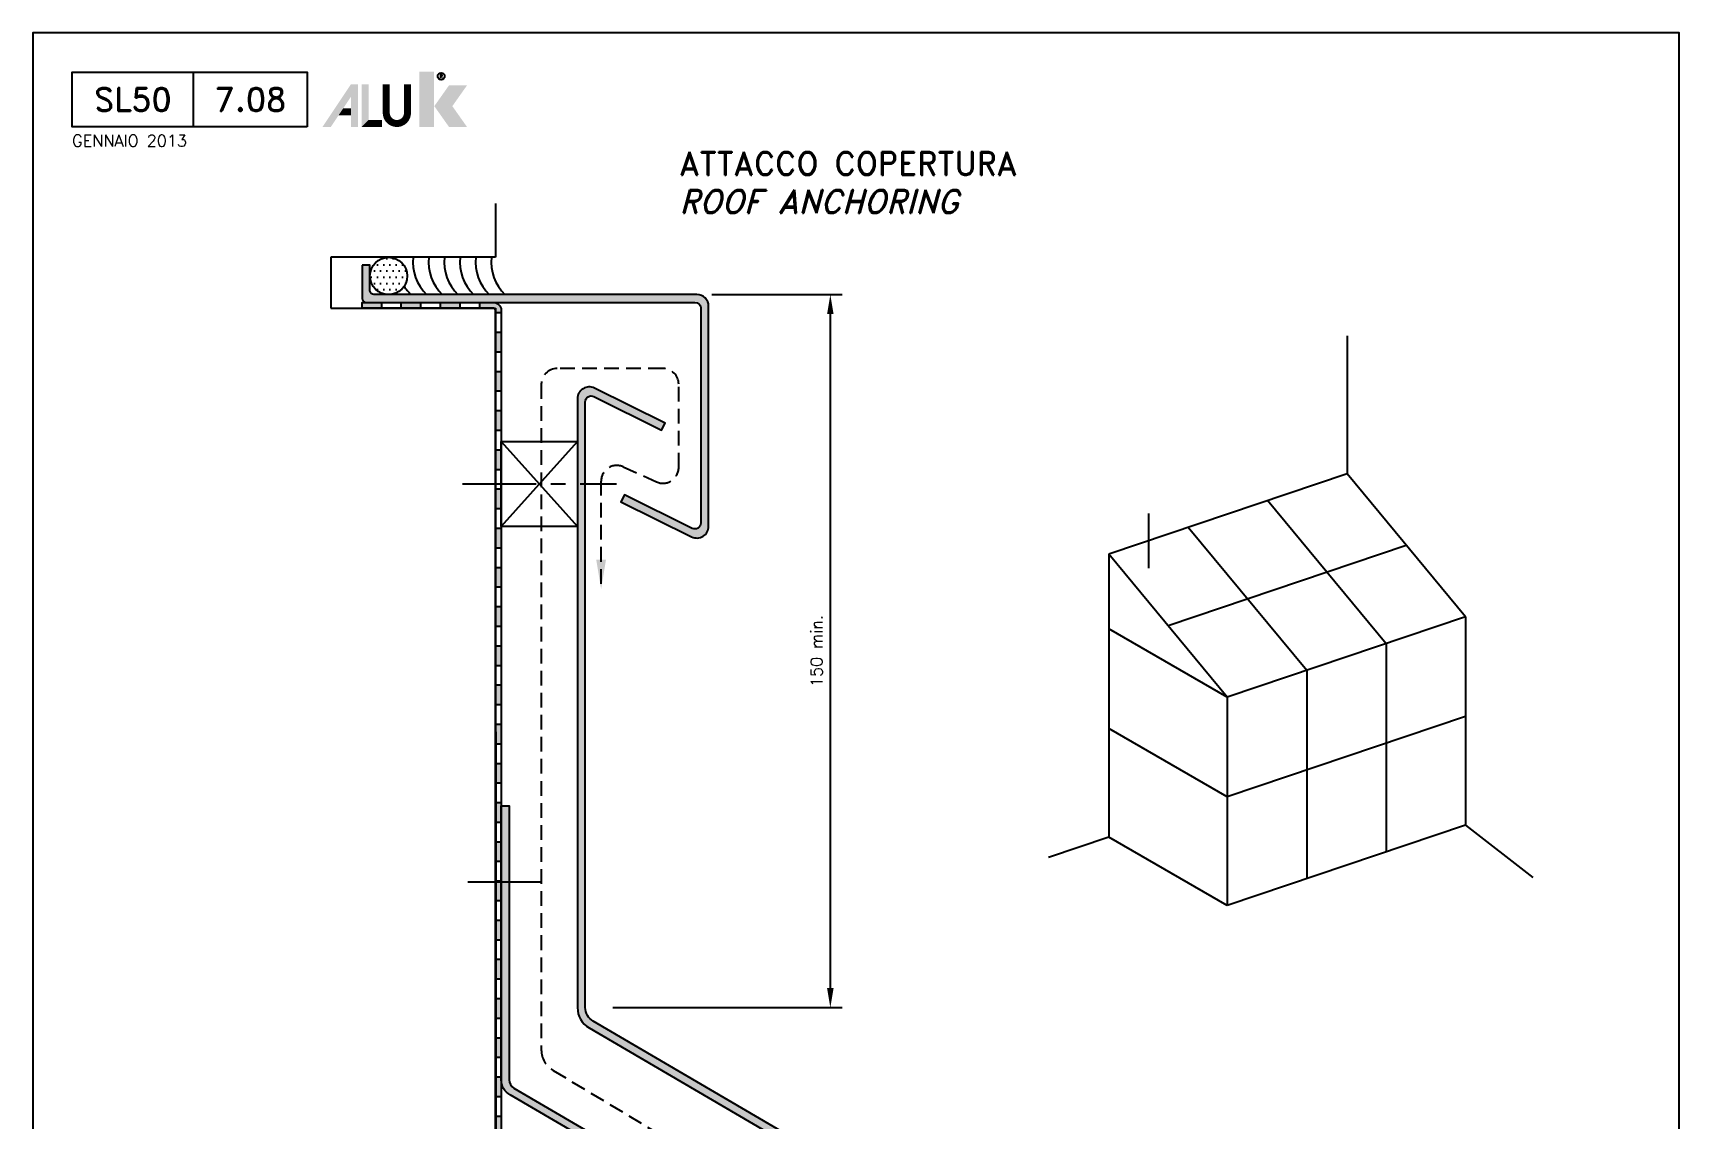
# Model space of a CAD drawing. Extents: x 0 to 4131, y -1600 to 527.
# Drawn here: x 230 to 440, y -1441.4 to -1303 of the extents above; entities that cross this region are included whole.
import ezdxf
from ezdxf.enums import TextEntityAlignment as Align

# ---------------------------------------------------------------- set-up
doc = ezdxf.new("R2010")
doc.units = 0
doc.header["$LTSCALE"] = 7.5
doc.header["$MEASUREMENT"] = 0
doc.linetypes.add('CENTER', pattern=[2, 1.25, -0.25, 0.25, -0.25])
doc.linetypes.add('HIDDEN', pattern=[0.375, 0.25, -0.125])
doc.layers.get('DEFPOINTS').update_dxf_attribs({"linetype": 'CONTINUOUS'})
for name, color, linetype in [('ASSI', 1, 'CENTER'), ('FILL', 8, 'CONTINUOUS'), ('FINE', 7, 'CONTINUOUS'), ('GOMMA', 3, 'CONTINUOUS'), ('GROSSA', 4, 'CONTINUOUS'), ('MARCHIO', 7, 'CONTINUOUS'), ('MURO', 5, 'CONTINUOUS'), ('NASCOSTA', 7, 'HIDDEN'), ('QUOTE', 254, 'CONTINUOUS'), ('TESTO', 2, 'CONTINUOUS')]:
    doc.layers.add(name, color=color, linetype=linetype)
doc.styles.add('RD', font='ROMAND.SHX', dxfattribs={"height": 3})
doc.styles.add('ROMD', font='ROMAND', dxfattribs={"height": 3})
doc.styles.get("Standard").update_dxf_attribs({"font": 'romans.shx'})
doc.dimstyles.new('FRECCIA_1-1', dxfattribs={"dimtxt": 2, "dimasz": 2.5, "dimexe": 1.5, "dimexo": 1.5, "dimgap": 1, "dimtad": 3, "dimdsep": 46, "dimtxsty": 'Standard', "dimcen": 0, "dimclrt": 2, "dimaunit": 1, "dimadec": 0, "dimazin": 0, "dimtfac": 0.7, "dimtmove": 0, "dimatfit": 3, "dimfxl": 1, "dimtolj": 2, "dimarcsym": 0})

# ---------------------------------------------------------------- blocks, each defined once
blk = doc.blocks.new('*D592')
at = {"layer": 'DEFPOINTS', "color": 0, "transparency": 16777216}
for p in [(315.1201187727001, -1336.375480168543), (302.46819956707, -1427.332266273828), (331.7253148502675, -1427.332266273828)]:
    blk.add_point(p, dxfattribs=at)
at = {"layer": 'QUOTE', "color": 0, "lineweight": -2, "transparency": 16777216}
for p, q in [((316.6201187727001, -1336.375480168543), (333.2253148502675, -1336.375480168543)), ((331.7253148502675, -1338.875480168543), (331.7253148502675, -1424.832266273828)), ((303.96819956707, -1427.332266273828), (333.2253148502675, -1427.332266273828))]:
    blk.add_line(p, q, dxfattribs=at)
at = {"layer": 'QUOTE', "color": 0, "transparency": 16777216}
for points in [[(331.3086481836008, -1338.875480168543), (332.1419815169342, -1338.875480168543), (331.7253148502675, -1336.375480168543)], [(331.3086481836008, -1424.832266273828), (332.1419815169342, -1424.832266273828), (331.7253148502675, -1427.332266273828)]]:
    blk.add_solid(points, dxfattribs=at)
at = {"layer": 'QUOTE', "color": 2, "transparency": 16777216, "insert": (329.9753148502671, -1381.853873221185), "char_height": 1.5, "attachment_point": 5, "rotation": 90}
blk.add_mtext('\\A2;150 min.', dxfattribs=at)
blk = doc.blocks.new('nms')
at = {"layer": 'MARCHIO'}
blk.add_line((20.50147934574329, -11.9999999995182), (20.50147934574329, -4.999999999999886), dxfattribs=at)
blk.add_lwpolyline([(35.00295869148658, -11.99999999951808), (5, -11.9999999995182), (5, -5), (35.00295869148658, -4.999999999999886)], close=True, dxfattribs=at)
at = {"layer": 'MARCHIO', "const_width": 0.8940816252993522}
blk.add_lwpolyline([(47.78178684125191, -6.560045326696134), (47.78178684125191, -10.2014834159834, -1), (45.07883529948185, -10.2014834159834), (45.07883529948185, -6.560045326696134)], format="xyb", dxfattribs=at)
at = {"layer": 'MARCHIO'}
blk.add_circle((52.08193702134122, -5.532748934743857), 0.442301161380581, dxfattribs=at)
for points in [[(49.3005289680716, -4.962846688377361), (51.17750206310552, -4.962846688377361), (49.3005289680716, -11.9999999995182), (51.17750206310575, -11.99999999951822)], [(36.93009059657879, -11.9999999995182), (38.00278889696824, -11.9999999995182), (40.55672704512676, -6.560045326696155), (40.57736717417674, -8.138132583705648)], [(40.55672704512676, -6.560045326696155), (40.57736717417674, -8.138132583705648), (41.47144879947609, -6.560045326696155), (41.47144879947609, -11.99999999951822)], [(40.57736717417674, -11.99999999951822), (41.47144879947609, -11.99999999951822), (40.57736717417674, -8.138132583705648)], [(41.92884294506189, -6.560045326696134), (42.82292457036124, -6.560045326696134), (41.92884294506189, -11.99999999951822), (42.82292457036124, -11.10591837421885)], [(53.08245584193742, -6.682906760412976), (55.38160161531027, -6.682906760412997), (51.20583469872372, -9.341453379965586), (53.50498047209658, -9.341453379965586)], [(39.58173478356912, -9.631581169616915), (38.98568036670304, -10.52566279491623), (40.57736717417674, -9.6315811696169), (40.57736717417674, -10.52566279491625)], [(51.20583469872372, -9.341453379965586), (53.50498047209658, -9.341453379965586), (53.08245584193742, -11.99999999951822), (55.38160161531027, -11.99999999951822)], [(42.82292457036124, -11.10591837421885), (41.92884294506189, -11.99999999951822), (44.54298464239673, -11.10591837421889), (44.54298464239673, -11.99999999951822)]]:
    blk.add_solid(points, dxfattribs=at)
blk.add_text('R', height=0.4444645296249439, dxfattribs=at).set_placement((52.08193702134122, -5.532748934743857), align=Align.MIDDLE)
at = {"layer": 'MARCHIO', "color": 2, "style": 'RD'}
for tag, p in [('SERIE', (12.75295869148681, -8.499999999999886)), ('PAG', (27.75295869148681, -8.499999999999886))]:
    blk.add_attdef(tag, text='', height=3, dxfattribs=at).set_placement(p, align=Align.MIDDLE)
at = {"layer": 'MARCHIO', "color": 2}
blk.add_attdef('REVISIONE', (5, -14.50321972118852), '', height=1.5, dxfattribs=at)

msp = doc.modelspace()

# ---------------------------------------------------------------- hatches: boundary and pattern name
at = {"layer": 'FILL'}
h = msp.add_hatch(color=256, dxfattribs=at)
h.dxf.hatch_style = 1
edge = h.paths.add_edge_path()
edge.add_line((271.995483474525, -1332.625480168543), (271.995483474525, -1336.875480168543))
edge.add_arc((272.495483474525, -1336.875480168543), 0.5, 180, 270)
edge.add_line((272.495483474525, -1337.375480168543), (314.4511001034203, -1337.375480168543))
edge.add_arc((314.4511001034203, -1338.125480168543), 0.75, 0, 90, ccw=False)
edge.add_line((315.2011001034203, -1338.125480168543), (315.2011001034203, -1365.533082580815))
edge.add_arc((314.4511001034203, -1365.533082580815), 0.7499999999999858, -116.32453097781371, 2.2168933355715126e-12, ccw=False)
edge.add_line((314.1185088702358, -1366.205305067503), (305.463065255462, -1361.922906423297))
edge.add_line((305.463065255462, -1361.922906423297), (305.0196102778828, -1362.819203072214))
edge.add_line((305.0196102778828, -1362.819203072214), (314.0359176370512, -1367.280143970119))
edge.add_arc((314.7011001034203, -1365.935698996743), 1.499999999999973, 243.6754690221872, 360.0000000000011)
edge.add_line((316.2011001034203, -1365.935698996743), (316.2011001034203, -1337.875480168543))
edge.add_arc((314.7011001034203, -1337.875480168543), 1.5, 0, 90)
edge.add_line((314.7011001034203, -1336.375480168543), (273.495483474525, -1336.375480168543))
edge.add_arc((273.495483474525, -1335.875480168543), 0.5, 180, 270, ccw=False)
edge.add_line((272.995483474525, -1335.875480168543), (272.995483474525, -1332.625480168543))
edge.add_line((272.995483474525, -1332.625480168543), (271.995483474525, -1332.625480168543))
h = msp.add_hatch(dxfattribs=at)
h.set_pattern_fill('DOTS', color=256, scale=0.5, style=0)
h.set_pattern_definition([(180, (452.5483222141925, -1561.167400785106), (-0.396875, 0.79375), [0, -0.79375])])
h.paths.add_polyline_path([(272.995483474525, -1334.000480168543, 1), (277.745483474525, -1334.000480168543, 1)])
h = msp.add_hatch(color=256, dxfattribs=at)
h.dxf.hatch_style = 1
edge = h.paths.add_edge_path()
edge.add_arc((382.6025071853821, -1478.870740993889), 2, 359.9999999999992, 419.9999999999981)
edge.add_line((383.6025071853822, -1477.13869018632), (301.4681995670699, -1429.064317081396))
edge.add_arc((302.4681995670699, -1427.332266273828), 2.000000000000016, 180.0000000000008, 240.00000000000028, ccw=False)
edge.add_line((300.4681995670699, -1427.332266273828), (300.4681995670699, -1350.059625237582))
edge.add_arc((301.2181995670699, -1350.059625237582), 0.75, 63.6754690221843, 180, ccw=False)
edge.add_line((301.5507908002545, -1349.387402750895), (310.206234415028, -1353.669801395101))
edge.add_line((310.206234415028, -1353.669801395101), (310.6496893926074, -1352.773504746184))
edge.add_line((310.6496893926074, -1352.773504746184), (301.633382033439, -1348.312563848279))
edge.add_arc((300.9681995670699, -1349.657008821655), 1.499999999999999, 63.67546902218528, 180)
edge.add_line((299.4681995670699, -1349.657008821655), (299.4681995670699, -1427.332266273828))
edge.add_arc((302.4681995670699, -1427.332266273828), 3, 180, 240)
edge.add_line((300.9681995670699, -1429.930342485181), (383.1025071853822, -1478.004715590105))
edge.add_arc((382.6025071853821, -1478.870740993889), 0.9999999999999912, -1.5916157281026244e-12, 59.99999999999221, ccw=False)
edge.add_line((383.6025071853821, -1478.870740993889), (383.6025071853821, -1485.870740993889))
edge.add_line((383.6025071853821, -1485.870740993889), (384.6025071853822, -1485.870740993889))
edge.add_line((384.6025071853822, -1485.870740993889), (384.6025071853821, -1478.870740993889))
h = msp.add_hatch(color=256, dxfattribs=at)
h.dxf.hatch_style = 1
edge = h.paths.add_edge_path()
edge.add_line((289.745483474525, -1436.533645314392), (289.745483474525, -1401.612193683759))
edge.add_line((289.745483474525, -1401.612193683759), (290.745483474525, -1401.612193683759))
edge.add_line((290.745483474525, -1401.612193683759), (290.745483474525, -1436.533645314392))
edge.add_arc((291.995483474525, -1436.533645314392), 1.250000000000007, 180, 239.9999999999998)
edge.add_line((291.370483474525, -1437.616177069122), (362.326717250772, -1479.066986033165))
edge.add_line((362.326717250772, -1479.066986033165), (361.826717250772, -1479.93301143695))
edge.add_line((361.826717250772, -1479.93301143695), (290.870483474525, -1438.482202472907))
edge.add_arc((291.995483474525, -1436.533645314392), 2.249999999999984, 180, 240, ccw=False)
at = {"layer": 'FINE'}
h = msp.add_hatch(color=256, dxfattribs=at)
h.paths.add_polyline_path([(274.495483474525, -1338.125480168543), (274.495483474525, -1337.375480168543), (271.995483474525, -1337.375480168543), (271.995483474525, -1338.125480168543)])
h.paths.add_polyline_path([(276.995483474525, -1337.375480168543), (276.995483474525, -1338.125480168543), (279.495483474525, -1338.125480168543), (279.495483474525, -1337.375480168543)])
h.paths.add_polyline_path([(281.995483474525, -1337.375480168543), (281.995483474525, -1338.125480168543), (284.495483474525, -1338.125480168543), (284.495483474525, -1337.375480168543)])
h.paths.add_polyline_path([(286.995483474525, -1337.375480168543), (286.995483474525, -1338.125480168543), (288.745483474525, -1338.125480168543, -0.4142135623730951), (288.995483474525, -1338.375480168543), (288.995483474525, -1338.677661028834), (289.745483474525, -1338.677661028834), (289.745483474525, -1338.375480168543, 0.4142135623730951), (288.745483474525, -1337.375480168543)])
h.paths.add_polyline_path([(288.995483474525, -1343.677661028834), (289.745483474525, -1343.677661028834), (289.745483474525, -1341.177661028834), (288.995483474525, -1341.177661028834)])
h.paths.add_polyline_path([(288.995483474525, -1348.677661028834), (289.745483474525, -1348.677661028834), (289.745483474525, -1346.177661028834), (288.995483474525, -1346.177661028834)])
h.paths.add_polyline_path([(288.995483474525, -1353.677661028834), (289.745483474525, -1353.677661028834), (289.745483474525, -1351.177661028834), (288.995483474525, -1351.177661028834)])
h.paths.add_polyline_path([(289.745483474525, -1356.177661028834), (288.995483474525, -1356.177661028834), (288.995483474525, -1358.677661028834), (289.745483474525, -1358.677661028834)])
h.paths.add_polyline_path([(289.745483474525, -1361.177661028834), (288.995483474525, -1361.177661028834), (288.995483474525, -1363.677661028834), (289.745483474525, -1363.677661028834)])
h.paths.add_polyline_path([(289.745483474525, -1366.177661028834), (288.995483474525, -1366.177661028834), (288.995483474525, -1368.677661028834), (289.745483474525, -1368.677661028834)])
h.paths.add_polyline_path([(288.995483474525, -1373.677661028834), (289.745483474525, -1373.677661028834), (289.745483474525, -1371.177661028834), (288.995483474525, -1371.177661028834)])
h = msp.add_hatch(color=256, dxfattribs=at)
h.paths.add_polyline_path([(288.995483474525, -1378.677661028834), (289.745483474525, -1378.677661028834), (289.745483474525, -1376.177661028834), (288.995483474525, -1376.177661028834)])
h.paths.add_polyline_path([(289.745483474525, -1381.177661028834), (288.995483474525, -1381.177661028834), (288.995483474525, -1383.677661028834), (289.745483474525, -1383.677661028834)])
h.paths.add_polyline_path([(289.745483474525, -1386.177661028834), (288.995483474525, -1386.177661028834), (288.995483474525, -1388.677661028834), (289.745483474525, -1388.677661028834)])
h.paths.add_polyline_path([(288.995483474525, -1393.677661028834), (289.745483474525, -1393.677661028834), (289.745483474525, -1391.177661028834), (288.995483474525, -1391.177661028834)])
h.paths.add_polyline_path([(288.995483474525, -1398.677661028834), (289.745483474525, -1398.677661028834), (289.745483474525, -1396.177661028834), (288.995483474525, -1396.177661028834)])
h.paths.add_polyline_path([(289.745483474525, -1401.177661028834), (288.995483474525, -1401.177661028834), (288.995483474525, -1403.677661028834), (289.745483474525, -1403.677661028834)])
h.paths.add_polyline_path([(289.745483474525, -1406.177661028834), (288.995483474525, -1406.177661028834), (288.995483474525, -1408.677661028834), (289.745483474525, -1408.677661028834)])
h = msp.add_hatch(color=256, dxfattribs=at)
h.paths.add_polyline_path([(289.745483474525, -1411.177661028834), (288.995483474525, -1411.177661028834), (288.995483474525, -1412.628008646986), (289.745483474525, -1412.628008646986)])
h.paths.add_polyline_path([(289.745483474525, -1412.628008646986), (288.995483474525, -1412.628008646986), (288.995483474525, -1413.677661028834), (289.745483474525, -1413.677661028834)])
h.paths.add_polyline_path([(289.745483474525, -1416.177661028834), (288.995483474525, -1416.177661028834), (288.995483474525, -1418.677661028834), (289.745483474525, -1418.677661028834)])
h.paths.add_polyline_path([(289.745483474525, -1421.177661028834), (288.995483474525, -1421.177661028834), (288.995483474525, -1423.677661028834), (289.745483474525, -1423.677661028834)])
h.paths.add_polyline_path([(289.745483474525, -1426.177661028834), (288.995483474525, -1426.177661028834), (288.995483474525, -1428.677661028834), (289.745483474525, -1428.677661028834)])
h.paths.add_polyline_path([(289.745483474525, -1431.177661028834), (288.995483474525, -1431.177661028834), (288.995483474525, -1433.677661028834), (289.745483474525, -1433.677661028834)])
h.paths.add_polyline_path([(289.745483474525, -1436.177661028834), (288.995483474525, -1436.177661028834), (288.995483474525, -1438.677661028834), (289.745483474525, -1438.677661028834)])
h.paths.add_polyline_path([(289.745483474525, -1441.177661028834), (288.995483474525, -1441.177661028834), (288.995483474525, -1443.677661028834), (289.745483474525, -1443.677661028834)])
h.paths.add_polyline_path([(289.745483474525, -1446.177661028834), (288.995483474525, -1446.177661028834), (288.995483474525, -1449.289567977787), (289.745483474525, -1449.289567977787)])
h.paths.add_polyline_path([(289.8199815808388, -1452.360521266329), (289.0948142829434, -1452.551917165092, 0.1998872718213185), (290.495483474525, -1454.384409781395), (291.2733242637232, -1454.832098319839), (291.6474473420488, -1454.18207455217), (290.8757450045745, -1453.737919017547, -0.2005888473774133)])

# ---------------------------------------------------------------- linework, layer by layer
at = {"layer": 'ASSI'}
for p, q in [((284.8029098548671, -1360.5337215166), (304.438915071931, -1360.5337215166)), ((294.846289577663, -1411.32897054131), (285.4499657700033, -1411.32897054131))]:
    msp.add_line(p, q, dxfattribs=at)
at = {"layer": 'FILL'}
msp.add_lwpolyline([(384.6025071853821, -1478.870740993889, 0.2679491924311188), (383.6025071853822, -1477.13869018632), (301.4681995670699, -1429.064317081396, -0.267949192431121), (300.4681995670699, -1427.332266273828), (300.4681995670699, -1350.059625237582, -0.5561616287088139), (301.5507908002545, -1349.387402750895), (310.206234415028, -1353.669801395101), (310.6496893926074, -1352.773504746184), (301.633382033439, -1348.312563848279, 0.5561616287088166), (299.4681995670699, -1349.657008821655), (299.4681995670699, -1427.332266273828, 0.2679491924311221), (300.9681995670699, -1429.930342485181), (383.1025071853822, -1478.004715590105, -0.2679491924310966), (383.6025071853821, -1478.870740993889), (383.6025071853821, -1485.870740993889), (384.6025071853822, -1485.870740993889)], format="xyb", close=True, dxfattribs=at)
at = {"layer": 'FINE'}
for p, q in [((271.995483474525, -1338.125480168543), (271.995483474525, -1337.375480168543)), ((397.639680471506, -1341.635541442879), (397.639680471506, -1359.2416818684)), ((289.745483474525, -1355.104758124789), (299.4681995670699, -1365.962684908411)), ((289.745483474525, -1365.962684908411), (299.4681995670699, -1355.104758124789)), ((412.7552338126275, -1404.079099145643), (421.3493551383522, -1410.73239285985)), ((367.2492912467561, -1405.605114629528), (359.5592121462201, -1408.19956182476))]:
    msp.add_line(p, q, dxfattribs=at)
msp.add_lwpolyline([(289.745483474525, -1355.104758124789), (299.4681995670699, -1355.104758124789), (299.4681995670699, -1365.962684908411), (289.745483474525, -1365.962684908411)], close=True, dxfattribs=at)
msp.add_circle((275.370483474525, -1334.000480168543), 2.375, dxfattribs=at)
for centre, start in [((284.1871727304189, -1332.245108258407), 173.7869393858975), ((286.1871727304189, -1332.245108258407), 173.7869393858975), ((288.1871727304189, -1332.245108258407), 173.7869393858975), ((290.1871727304189, -1332.245108258407), 173.7869393858975), ((292.1871727304189, -1332.245108258407), 173.7869393858975), ((294.1871727304189, -1332.245108258407), 173.7869393858975), ((282.1871727304189, -1332.245108258407), 212.3707869335306)]:
    msp.add_arc(centre, 5.725317943608633, start, 226.1720314827186, dxfattribs=at)
msp.add_solid([(303.1112666446355, -1370.183346223171), (301.8612666446355, -1370.183346223171), (302.4862666446355, -1373.933346223171)], dxfattribs=at)
at = {"layer": 'GOMMA'}
for p, q in [((274.495483474525, -1338.125480168543), (274.495483474525, -1337.375480168543)), ((276.995483474525, -1338.125480168543), (276.995483474525, -1337.375480168543)), ((279.495483474525, -1338.125480168543), (279.495483474525, -1337.375480168543)), ((281.995483474525, -1338.125480168543), (281.995483474525, -1337.375480168543)), ((284.495483474525, -1338.125480168543), (284.495483474525, -1337.375480168543)), ((286.995483474525, -1338.125480168543), (286.995483474525, -1337.375480168543)), ((288.995483474525, -1338.677661028834), (289.745483474525, -1338.677661028834)), ((288.995483474525, -1341.177661028834), (289.745483474525, -1341.177661028834)), ((288.995483474525, -1343.677661028834), (289.745483474525, -1343.677661028834)), ((288.995483474525, -1346.177661028834), (289.745483474525, -1346.177661028834)), ((288.995483474525, -1348.677661028834), (289.745483474525, -1348.677661028834)), ((288.995483474525, -1351.177661028834), (289.745483474525, -1351.177661028834)), ((288.995483474525, -1353.677661028834), (289.745483474525, -1353.677661028834)), ((288.995483474525, -1356.177661028834), (289.745483474525, -1356.177661028834)), ((288.995483474525, -1358.677661028834), (289.745483474525, -1358.677661028834)), ((288.995483474525, -1361.177661028834), (289.745483474525, -1361.177661028834)), ((288.995483474525, -1363.677661028834), (289.745483474525, -1363.677661028834)), ((288.995483474525, -1366.177661028834), (289.745483474525, -1366.177661028834)), ((288.995483474525, -1368.677661028834), (289.745483474525, -1368.677661028834)), ((288.995483474525, -1371.177661028834), (289.745483474525, -1371.177661028834)), ((288.995483474525, -1373.677661028834), (289.745483474525, -1373.677661028834)), ((288.995483474525, -1376.177661028834), (289.745483474525, -1376.177661028834)), ((288.995483474525, -1378.677661028834), (289.745483474525, -1378.677661028834)), ((288.995483474525, -1381.177661028834), (289.745483474525, -1381.177661028834)), ((288.995483474525, -1383.677661028834), (289.745483474525, -1383.677661028834)), ((288.995483474525, -1386.177661028834), (289.745483474525, -1386.177661028834)), ((288.995483474525, -1388.677661028834), (289.745483474525, -1388.677661028834)), ((288.995483474525, -1391.177661028834), (289.745483474525, -1391.177661028834)), ((288.995483474525, -1393.677661028834), (289.745483474525, -1393.677661028834)), ((288.995483474525, -1396.177661028834), (289.745483474525, -1396.177661028834)), ((288.995483474525, -1398.677661028834), (289.745483474525, -1398.677661028834)), ((288.995483474525, -1401.177661028834), (289.745483474525, -1401.177661028834)), ((288.995483474525, -1403.677661028834), (289.745483474525, -1403.677661028834)), ((288.995483474525, -1406.177661028834), (289.745483474525, -1406.177661028834)), ((288.995483474525, -1408.677661028834), (289.745483474525, -1408.677661028834)), ((288.995483474525, -1411.177661028834), (289.745483474525, -1411.177661028834)), ((288.995483474525, -1413.677661028834), (289.745483474525, -1413.677661028834)), ((288.995483474525, -1416.177661028834), (289.745483474525, -1416.177661028834)), ((288.995483474525, -1418.677661028834), (289.745483474525, -1418.677661028834)), ((288.995483474525, -1421.177661028834), (289.745483474525, -1421.177661028834)), ((288.995483474525, -1423.677661028834), (289.745483474525, -1423.677661028834)), ((288.995483474525, -1426.177661028834), (289.745483474525, -1426.177661028834)), ((288.995483474525, -1428.677661028834), (289.745483474525, -1428.677661028834)), ((288.995483474525, -1431.177661028834), (289.745483474525, -1431.177661028834)), ((288.995483474525, -1433.677661028834), (289.745483474525, -1433.677661028834)), ((288.995483474525, -1436.177661028834), (289.745483474525, -1436.177661028834)), ((288.995483474525, -1438.677661028834), (289.745483474525, -1438.677661028834)), ((288.995483474525, -1441.177661028834), (289.745483474525, -1441.177661028834))]:
    msp.add_line(p, q, dxfattribs=at)
msp.add_lwpolyline([(289.745483474525, -1451.786333570042, 0.2679491924311224), (290.870483474525, -1453.734890728557), (355.6583025954559, -1491.073440278353), (355.2833025954559, -1491.722959331192), (290.495483474525, -1454.384409781395, -0.2679491924311224), (288.995483474525, -1451.786333570042), (288.995483474525, -1338.375480168543, 0.4142135623730951), (288.745483474525, -1338.125480168543), (271.995483474525, -1338.125480168543), (271.995483474525, -1337.375480168543), (288.745483474525, -1337.375480168543, -0.4142135623730951), (289.745483474525, -1338.375480168543)], format="xyb", close=True, dxfattribs=at)
at = {"layer": 'GROSSA', "color": 3}
for p, q in [((397.639680471506, -1359.241681868401), (367.2492912467561, -1369.494666142732)), ((412.7552338126275, -1377.50455817843), (397.639680471506, -1359.241681868401)), ((402.6251040710443, -1380.922219603207), (387.5095507299228, -1362.659343293178)), ((392.4949743294611, -1384.339881027985), (377.3794209883393, -1366.077004717955)), ((405.197457142067, -1368.373120023415), (374.8070679173168, -1378.626104297747)), ((367.2492912467561, -1369.494666142732), (367.2492912467561, -1405.605114629528)), ((382.3648445878776, -1387.757542452762), (367.2492912467561, -1369.494666142732)), ((412.7552338126278, -1377.50455817843), (382.3648445878776, -1387.757542452762)), ((412.7552338126275, -1377.50455817843), (412.7552338126275, -1404.079099145643)), ((382.3648445878776, -1387.757542452762), (367.2492912467561, -1379.030573662315)), ((402.6251040710443, -1380.922219603207), (402.6251040710443, -1407.496760570421)), ((392.4949743294611, -1384.339881027985), (392.4949743294611, -1410.914421995198)), ((382.3648445878776, -1387.757542452762), (382.3648445878776, -1414.332083419975)), ((412.7552338126278, -1390.194159006826), (382.3648445878776, -1400.447143281158)), ((382.3648445878776, -1400.447143281158), (367.2492912467561, -1391.720174490711)), ((412.7552338126275, -1404.079099145643), (382.3648445878776, -1414.332083419975)), ((382.3648445878776, -1414.332083419975), (367.2492912467561, -1405.605114629528))]:
    msp.add_line(p, q, dxfattribs=at)
at = {"layer": 'GROSSA', "color": 4}
msp.add_line((372.3143561175477, -1364.295658676406), (372.3143561175477, -1371.276012184281), dxfattribs=at)
at = {"layer": 'GROSSA'}
for points in [[(271.995483474525, -1332.625480168543), (271.995483474525, -1336.875480168543, 0.4142135623730938), (272.495483474525, -1337.375480168543), (314.4511001034203, -1337.375480168543, -0.414213562373095), (315.2011001034203, -1338.125480168543), (315.2011001034203, -1365.533082580815, -0.5561616287088179), (314.1185088702358, -1366.205305067503), (305.463065255462, -1361.922906423297), (305.0196102778828, -1362.819203072214), (314.0359176370512, -1367.280143970119, 0.556161628708811), (316.2011001034203, -1365.935698996743), (316.2011001034203, -1337.875480168543, 0.414213562373095), (314.7011001034203, -1336.375480168543), (273.495483474525, -1336.375480168543, -0.414213562373095), (272.995483474525, -1335.875480168543), (272.995483474525, -1332.625480168543)], [(289.745483474525, -1436.533645314392), (289.745483474525, -1401.612193683759), (290.745483474525, -1401.612193683759), (290.745483474525, -1436.533645314392, 0.2679491924311219), (291.370483474525, -1437.616177069122), (362.326717250772, -1479.066986033165), (361.826717250772, -1479.93301143695), (290.870483474525, -1438.482202472907, -0.2679491924311222)]]:
    msp.add_lwpolyline(points, format="xyb", close=True, dxfattribs=at)
at = {"layer": 'MARCHIO'}
msp.add_lwpolyline([(229.9999999999998, -1600), (439.9999999999998, -1600), (439.9999999999998, -1303), (229.9999999999998, -1303)], close=True, dxfattribs=at)
at = {"layer": 'MURO'}
for p, q in [((288.995483474525, -1324.76050748378), (288.995483474525, -1331.625480168543)), ((288.995483474525, -1331.625480168543), (267.995483474525, -1331.625480168543)), ((267.995483474525, -1331.625480168543), (267.995483474525, -1338.125480168543)), ((267.995483474525, -1338.125480168543), (288.995483474525, -1338.125480168543)), ((288.995483474525, -1338.125480168543), (289.1310101883965, -1565.884387636228))]:
    msp.add_line(p, q, dxfattribs=at)
at = {"layer": 'NASCOSTA'}
msp.add_lwpolyline([(302.4862666446355, -1373.266105400169), (302.4862666446355, -1360.174656236625, -0.5445955129159625), (305.3089788513487, -1358.351706806464), (309.5595242812593, -1360.270013234782, 0.5445955129159624), (312.3822364879725, -1358.44706380462), (312.3822364879725, -1347.806122162775, 0.4142135623730951), (310.3822364879725, -1345.806122162775), (296.8568415207974, -1345.806122162775, 0.4142135623730951), (294.8568415207974, -1347.806122162775), (294.8568415207974, -1432.742980785391, 0.2679491924311229), (296.3568415207974, -1435.341056996744), (339.2071746587914, -1461.072406012632)], format="xyb", dxfattribs=at)

# ---------------------------------------------------------------- block references
at = {"layer": 'MARCHIO'}
msp.add_blockref('nms', (229.9999999999998, -1303), dxfattribs=at).add_auto_attribs({'SERIE': 'SL50', 'PAG': '7.08', 'REVISIONE': 'GENNAIO 2013'})

# ---------------------------------------------------------------- texts
at = {"layer": 'TESTO', "style": 'ROMD'}
msp.add_text('ATTACCO COPERTURA', height=3, dxfattribs=at).set_placement((312.4720499655935, -1321.149349909859))
at = {"layer": 'TESTO', "style": 'ROMD', "oblique": 15}
msp.add_text('ROOF ANCHORING', height=3, dxfattribs=at).set_placement((312.4720499655935, -1326.006492767001))

# ---------------------------------------------------------------- dimensions: what is measured, and where the dimension line sits
at = {"layer": 'QUOTE'}
dim = msp.add_linear_dim(base=(331.7253148502675, -1427.332266273828), p1=(315.1201187727, -1336.375480168543), p2=(302.4681995670699, -1427.332266273828), angle=90, text='150 min.', dimstyle='FRECCIA_1-1', override={"dimtxt": 1.5}, dxfattribs=at)
dim.commit()
dim.dimension.update_dxf_attribs({"geometry": '*D592', "text_midpoint": (329.9753148502671, -1381.853873221185)})

doc.saveas('drawing.dxf')
